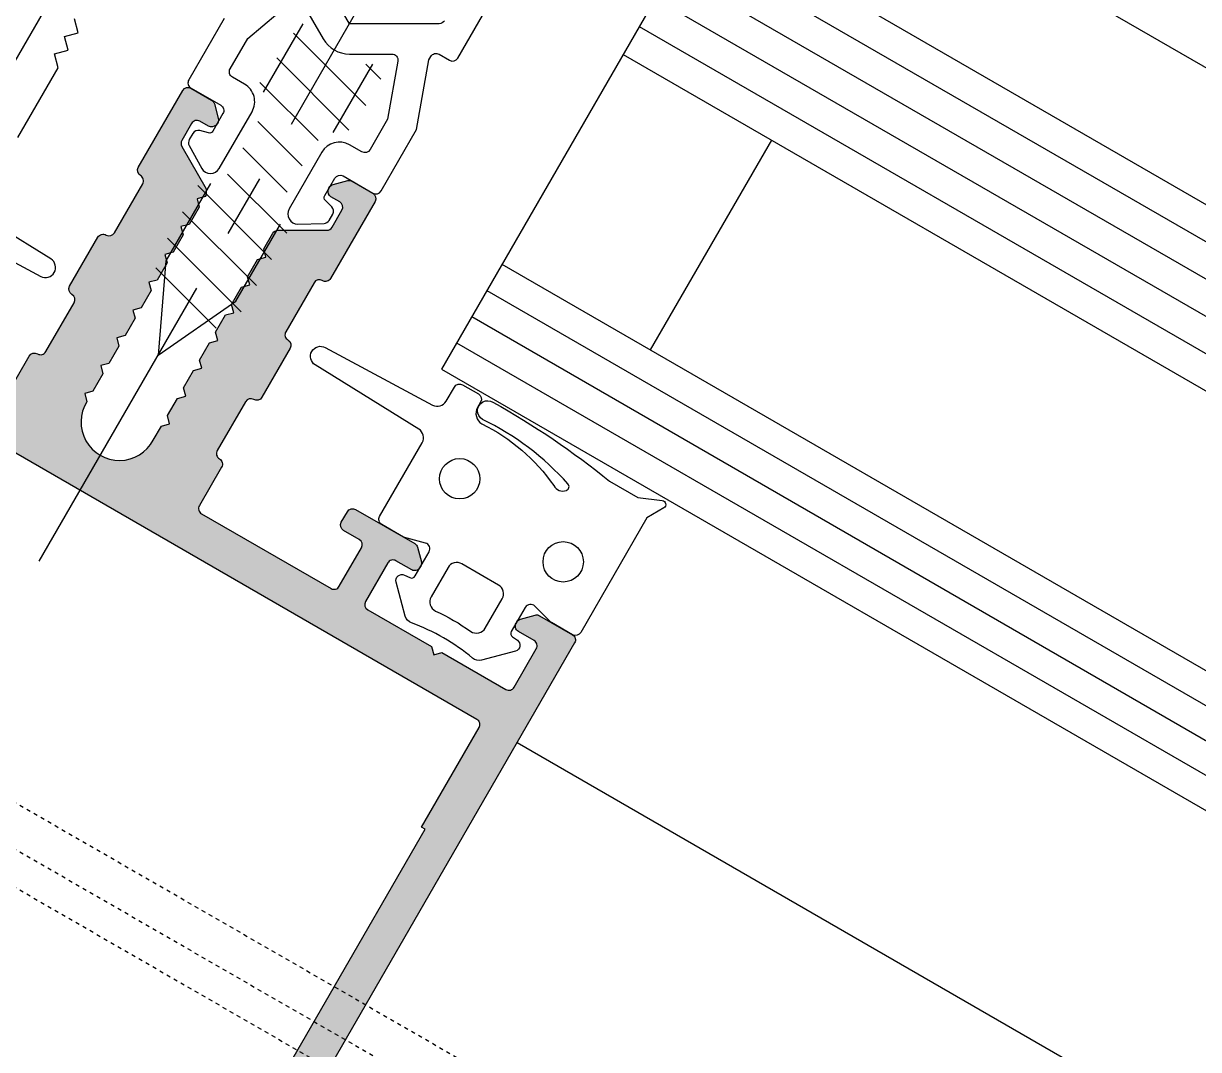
# Model space of a CAD drawing. Header units: millimetres. Extents: x -153 to 2280, y 0 to 724.
# Drawn here: x 1736.04 to 1765.15, y 483.76 to 509.17 of the extents above; entities that cross this region are included whole.
import ezdxf

# ---------------------------------------------------------------- set-up
doc = ezdxf.new("R2010")
doc.units = ezdxf.units.MM
doc.header["$LTSCALE"] = 0.025
doc.header["$MEASUREMENT"] = 0
doc.linetypes.add('CENTER', pattern=[2, 1.25, -0.25, 0.25, -0.25])
doc.linetypes.add('HIDDEN', pattern=[0.375, 0.25, -0.125])
for name, color, linetype in [('ASSI', 1, 'CENTER'), ('FILL', 253, 'Continuous'), ('FINE', 7, 'Continuous'), ('GOMMA', 80, 'Continuous'), ('GROSSA', 8, 'Continuous'), ('NASCOSTA', 7, 'HIDDEN'), ('VETRO', 140, 'Continuous')]:
    doc.layers.add(name, color=color, linetype=linetype)

msp = doc.modelspace()

# ---------------------------------------------------------------- hatches: boundary and pattern name
at = {"layer": 'FILL'}
h = msp.add_hatch(color=256, dxfattribs=at)
h.dxf.hatch_style = 1
edge = h.paths.add_edge_path()
edge.add_arc((1740.119171561379, 507.4357622998471), 0.154869648702636, 61.85579808221962, 148.2641758462396, ccw=False)
edge.add_line((1740.19222237823, 507.5723206619006), (1740.701330970548, 507.2783866790788))
edge.add_arc((1740.626330970548, 507.148482868511), 0.1500000000001644, 15.000000000028194, 59.999999999991076, ccw=False)
edge.add_line((1740.771219844491, 507.1873057252765), (1740.867166828212, 506.8292267072006))
edge.add_arc((1740.700431156916, 506.7845500187277), 0.1726174689163598, -114.68393617732289, 15.000000000005116, ccw=False)
edge.add_line((1740.628343971446, 506.6277054196302), (1740.4118376205, 506.7527054196302))
edge.add_arc((1740.3368376205, 506.6228016090625), 0.1499999999999741, 59.99999999998677, 150.0000000000036)
edge.add_line((1740.206933809932, 506.6978016090625), (1739.964711484906, 506.2782602353888))
edge.add_arc((1740.094615295473, 506.2032602353888), 0.1499999999999968, 150.0000000000043, 210.0000000000199)
edge.add_line((1739.964711484906, 506.1282602353888), (1740.570929267555, 505.0782602353888))
edge.add_line((1740.570929267555, 505.0782602353888), (1740.570929267555, 504.9282602353888))
edge.add_line((1740.570929267555, 504.9282602353888), (1740.547201953582, 504.8871633220604))
edge.add_line((1740.547201953582, 504.8871633220604), (1740.342298143014, 504.8322595114928))
edge.add_line((1740.342298143014, 504.8322595114928), (1740.397201953582, 504.6273557009251))
edge.add_line((1740.397201953582, 504.6273557009251), (1740.148664294474, 504.1968758477558))
edge.add_line((1740.148664294474, 504.1968758477558), (1739.943760483906, 504.1419720371882))
edge.add_line((1739.943760483906, 504.1419720371882), (1739.998664294473, 503.9370682266204))
edge.add_line((1739.998664294474, 503.9370682266204), (1739.751164294474, 503.5083856517472))
edge.add_line((1739.751164294474, 503.5083856517471), (1739.546260483906, 503.4534818411794))
edge.add_line((1739.546260483906, 503.4534818411794), (1739.601164294474, 503.2485780306118))
edge.add_line((1739.601164294474, 503.2485780306118), (1739.353664294474, 502.8198954557384))
edge.add_line((1739.353664294474, 502.8198954557385), (1739.148760483906, 502.7649916451709))
edge.add_line((1739.148760483906, 502.7649916451708), (1739.203664294474, 502.5600878346031))
edge.add_line((1739.203664294474, 502.5600878346032), (1738.956164294474, 502.1314052597298))
edge.add_line((1738.956164294474, 502.1314052597298), (1738.751260483906, 502.0765014491622))
edge.add_line((1738.751260483906, 502.0765014491622), (1738.806164294474, 501.8715976385945))
edge.add_line((1738.806164294474, 501.8715976385945), (1738.558664294474, 501.4429150637212))
edge.add_line((1738.558664294474, 501.4429150637212), (1738.353760483906, 501.3880112531536))
edge.add_line((1738.353760483906, 501.3880112531536), (1738.408664294474, 501.1831074425859))
edge.add_line((1738.408664294474, 501.1831074425859), (1738.161164294474, 500.7544248677126))
edge.add_line((1738.161164294474, 500.7544248677126), (1737.956260483906, 500.6995210571449))
edge.add_line((1737.956260483906, 500.6995210571449), (1738.011164294473, 500.4946172465773))
edge.add_line((1738.011164294473, 500.4946172465773), (1737.763664294474, 500.065934671704))
edge.add_line((1737.763664294474, 500.065934671704), (1737.558760483906, 500.0110308611363))
edge.add_line((1737.558760483906, 500.0110308611363), (1737.613892042971, 499.8052770816063))
edge.add_arc((1738.419305188302, 499.3009157908698), 0.9503002926792723, 147.9446100080823, 332.0553899919115)
edge.add_line((1739.258801451431, 498.8555881918389), (1739.457862561664, 499.2003721485729))
edge.add_line((1739.457862561664, 499.2003721485729), (1739.662766372232, 499.2552759591406))
edge.add_line((1739.662766372232, 499.2552759591406), (1739.607862561664, 499.4601797697082))
edge.add_line((1739.607862561664, 499.4601797697082), (1739.855362561664, 499.8888623445815))
edge.add_line((1739.855362561664, 499.8888623445816), (1740.060266372232, 499.9437661551492))
edge.add_line((1740.060266372232, 499.9437661551492), (1740.005362561664, 500.1486699657169))
edge.add_line((1740.005362561664, 500.1486699657169), (1740.252862561664, 500.5773525405902))
edge.add_line((1740.252862561664, 500.5773525405902), (1740.457766372232, 500.6322563511579))
edge.add_line((1740.457766372232, 500.6322563511579), (1740.402862561664, 500.8371601617255))
edge.add_line((1740.402862561664, 500.8371601617255), (1740.650362561664, 501.2658427365989))
edge.add_line((1740.650362561664, 501.2658427365988), (1740.855266372232, 501.3207465471664))
edge.add_line((1740.855266372232, 501.3207465471665), (1740.800362561664, 501.5256503577342))
edge.add_line((1740.800362561664, 501.5256503577342), (1741.047862561664, 501.9543329326074))
edge.add_line((1741.047862561664, 501.9543329326074), (1741.252766372232, 502.0092367431751))
edge.add_line((1741.252766372232, 502.0092367431751), (1741.197862561664, 502.2141405537428))
edge.add_line((1741.197862561664, 502.2141405537428), (1741.445362561664, 502.6428231286161))
edge.add_line((1741.445362561664, 502.6428231286161), (1741.650266372232, 502.6977269391837))
edge.add_line((1741.650266372232, 502.6977269391837), (1741.595362561664, 502.9026307497514))
edge.add_line((1741.595362561664, 502.9026307497514), (1741.842862561664, 503.3313133246247))
edge.add_line((1741.842862561664, 503.3313133246247), (1742.047766372232, 503.3862171351925))
edge.add_line((1742.047766372232, 503.3862171351925), (1741.992862561664, 503.5911209457601))
edge.add_line((1741.992862561664, 503.5911209457601), (1742.216377534745, 503.9782602353888))
edge.add_arc((1742.346281345313, 503.9032602353888), 0.1500000000000143, 90.00000000003263, 150.0000000000144, ccw=False)
edge.add_line((1742.346281345313, 504.0532602353888), (1743.558716910611, 504.0532602353888))
edge.add_arc((1743.558716910611, 504.2032602353887), 0.1499999999998494, 270.0000000000109, 330.0000000000546)
edge.add_line((1743.688620721178, 504.1282602353888), (1743.930843046205, 504.5478016090626))
edge.add_arc((1743.800939235638, 504.6228016090625), 0.1500000000000039, 329.9999999999996, 420.000000000007)
edge.add_line((1743.875939235638, 504.7527054196303), (1743.659432884691, 504.8777054196303))
edge.add_arc((1743.760612648715, 505.0183076542859), 0.173223361698002, 105.42337010284689, 234.26056607443388, ccw=False)
edge.add_line((1743.714544010748, 505.1852927243787), (1744.072623028824, 505.2812397080986))
edge.add_arc((1744.111445885589, 505.1363508341551), 0.1500000000001109, 60.00000000001933, 104.99999999997189, ccw=False)
edge.add_line((1744.186445885589, 505.2662546447229), (1744.695554477908, 504.9723206619009))
edge.add_arc((1744.620398767252, 504.8421471525896), 0.1503114212912245, -29.88343861685439, 59.999999995569226, ccw=False)
edge.add_line((1744.750724902358, 504.7672564196578), (1743.649880984126, 502.8605388220772))
edge.add_arc((1743.519977173559, 502.9355388220771), 0.1499999999999405, 239.9999999999867, 329.9999999999981, ccw=False)
edge.add_arc((1743.369977173558, 502.6757312009418), 0.1500000000000195, 60.00000000002186, 150.0000000000198)
edge.add_line((1743.240073362991, 502.7507312009417), (1742.540073362991, 501.5382956356435))
edge.add_arc((1742.669977173558, 501.4632956356435), 0.1499999999999722, 149.9999999999989, 239.9999999999989)
edge.add_arc((1742.519977173559, 501.2034880145083), 0.1499999999999579, -30.000000000006594, 60.0000000000083, ccw=False)
edge.add_line((1742.649880984126, 501.1284880145083), (1741.949880984126, 499.91605244921))
edge.add_arc((1741.819977173559, 499.99105244921), 0.1499999999999722, 240.00000000000432, 329.99999999999886, ccw=False)
edge.add_arc((1741.669977173558, 499.7312448280746), 0.1499999999999722, 59.99999999999887, 149.9999999999989)
edge.add_line((1741.540073362991, 499.8062448280746), (1740.840917281234, 498.5952709720516))
edge.add_arc((1740.970821091802, 498.5202709720517), 0.1499999999999793, 149.9999999999942, 240.0000000000016)
edge.add_arc((1740.820821091802, 498.2604633509163), 0.1499999999999722, -30.00000000000108, 59.99999999999892, ccw=False)
edge.add_line((1740.95072490237, 498.1854633509163), (1740.400724902369, 497.2328354067533))
edge.add_arc((1740.530628712937, 497.1578354067533), 0.1499999999999476, 149.9999999999934, 240.0000000000083)
edge.add_line((1740.455628712937, 497.0279315961857), (1743.65992270694, 495.1779315961857))
edge.add_arc((1743.73492270694, 495.3078354067533), 0.1499999999999864, 239.9999999999895, 329.9999999999989)
edge.add_line((1743.864826517507, 495.2328354067533), (1744.414826517508, 496.1854633509163))
edge.add_arc((1744.28492270694, 496.2604633509163), 0.1500000000000072, 330.0000000000192, 419.9999999999949)
edge.add_line((1744.35992270694, 496.3903671614839), (1743.970211275237, 496.615367161484))
edge.add_arc((1744.045211275237, 496.7452709720516), 0.1499999999999987, 149.9999999999996, 239.9999999999922, ccw=False)
edge.add_line((1743.915307464669, 496.8202709720516), (1744.065307464669, 497.080078593187))
edge.add_arc((1744.195211275237, 497.0050785931869), 0.1500000000000252, 59.999999999970726, 149.9999999999855, ccw=False)
edge.add_line((1744.270211275237, 497.1349824037545), (1745.731947811719, 496.2910484209325))
edge.add_arc((1745.656947811718, 496.1611446103648), 0.1500000000000763, 14.999999999991928, 59.99999999998431, ccw=False)
edge.add_line((1745.801836685662, 496.1999674671302), (1745.897783669382, 495.8418884490544))
edge.add_arc((1745.752894795438, 495.8030655922889), 0.1499999999999692, -29.999999999952593, 15.000000000042576, ccw=False)
edge.add_line((1745.882798606006, 495.728065592289), (1745.863864623184, 495.6952709720516))
edge.add_arc((1745.733960812616, 495.7702709720515), 0.1499999999999826, 240.0000000000083, 330.0000000000137, ccw=False)
edge.add_line((1745.658960812616, 495.6403671614839), (1745.269249380913, 495.865367161484))
edge.add_arc((1745.194249380914, 495.7354633509162), 0.1500000000000318, 60.00000000002456, 150.0000000000151)
edge.add_line((1745.064345570346, 495.8104633509162), (1744.514345570346, 494.8578354067533))
edge.add_arc((1744.644249380913, 494.7828354067534), 0.1500000000000143, 150.0000000000144, 240.0000000000219)
edge.add_line((1744.569249380913, 494.6529315961857), (1746.150427475317, 493.7400379977453))
edge.add_line((1746.150427475317, 493.7400379977453), (1746.204649553388, 493.535527785618))
edge.add_line((1746.204649553388, 493.535527785618), (1746.408871631459, 493.5908251946261))
edge.add_line((1746.408871631459, 493.5908251946261), (1747.990049725862, 492.6779315961857))
edge.add_arc((1748.065049725862, 492.8078354067533), 0.1499999999999476, 239.9999999999934, 330.0000000000028)
edge.add_line((1748.19495353643, 492.7328354067533), (1748.74495353643, 493.6854633509162))
edge.add_arc((1748.615049725862, 493.7604633509163), 0.1499999999999902, 329.9999999999652, 419.9999999999801)
edge.add_line((1748.690049725862, 493.8903671614839), (1748.300338294159, 494.1153671614838))
edge.add_arc((1748.375338294159, 494.2452709720515), 0.1500000000000536, 149.9999999999815, 239.9999999999667, ccw=False)
edge.add_line((1748.245434483591, 494.3202709720516), (1748.264368466413, 494.353065592289))
edge.add_arc((1748.394272276981, 494.278065592289), 0.1499999999999514, 104.99999999996629, 149.9999999999692, ccw=False)
edge.add_line((1748.355449420216, 494.4229544662323), (1748.713528438291, 494.5189014499522))
edge.add_arc((1748.752351295057, 494.3740125760087), 0.1500000000001329, 60.00000000000989, 105.0000000000033, ccw=False)
edge.add_line((1748.827351295057, 494.5039163865765), (1749.6395687787, 494.0349824037545))
edge.add_arc((1749.5645687787, 493.9050785931869), 0.1499999999999722, -30.00000000000108, 59.99999999999892, ccw=False)
edge.add_line((1749.694472589268, 493.8300785931869), (1722.519472589268, 446.7615978975026))
edge.add_arc((1722.086459887376, 447.0115978975026), 0.4999999999999918, 239.9999999999995, 329.9999999999995, ccw=False)
edge.add_line((1721.836459887376, 446.5785851956104), (1701.051850196549, 458.5785851956104))
edge.add_arc((1701.301850196549, 459.0115978975026), 0.4999999999999918, 149.9999999999995, 239.9999999999995, ccw=False)
edge.add_line((1700.868837494657, 459.2615978975026), (1728.043837494657, 506.3300785931868))
edge.add_arc((1728.173741305225, 506.2550785931869), 0.1499999999999651, 59.99999999999619, 150.0000000000036, ccw=False)
edge.add_line((1728.248741305225, 506.3849824037545), (1729.060958788868, 505.9160484209325))
edge.add_arc((1728.985958788868, 505.7861446103649), 0.1499999999998751, 15.000000000012903, 60.00000000000881, ccw=False)
edge.add_line((1729.130847662811, 505.8249674671303), (1729.226794646531, 505.4668884490543))
edge.add_arc((1729.081905772588, 505.4280655922889), 0.1499999999999417, -29.999999999957993, 15.000000000045418, ccw=False)
edge.add_line((1729.211809583156, 505.353065592289), (1729.192875600334, 505.3202709720516))
edge.add_arc((1729.062971789766, 505.3952709720515), 0.1499999999999703, 240.00000000000358, 330.00000000001097, ccw=False)
edge.add_line((1728.987971789766, 505.2653671614839), (1728.598260358063, 505.490367161484))
edge.add_arc((1728.523260358063, 505.3604633509162), 0.1500000000000143, 60.00000000001443, 150.0000000000218)
edge.add_line((1728.393356547495, 505.4354633509162), (1727.843356547495, 504.4828354067533))
edge.add_arc((1727.973260358063, 504.4078354067533), 0.1499999999999599, 149.9999999999962, 240.0000000000036)
edge.add_line((1727.898260358063, 504.2779315961857), (1729.479438452466, 503.3650379977453))
edge.add_line((1729.479438452466, 503.3650379977453), (1729.533660530537, 503.160527785618))
edge.add_line((1729.533660530537, 503.160527785618), (1729.737882608608, 503.2158251946261))
edge.add_line((1729.737882608608, 503.2158251946261), (1731.319060703011, 502.3029315961857))
edge.add_arc((1731.394060703012, 502.4328354067533), 0.1499999999999599, 239.9999999999962, 330.0000000000063)
edge.add_line((1731.523964513579, 502.3578354067533), (1732.073964513579, 503.3104633509163))
edge.add_arc((1731.944060703011, 503.3854633509163), 0.1500000000000252, 329.9999999999855, 419.9999999999808)
edge.add_line((1732.019060703012, 503.515367161484), (1731.629349271309, 503.740367161484))
edge.add_arc((1731.704349271309, 503.8702709720516), 0.1499999999999845, 149.9999999999942, 240.0000000000016, ccw=False)
edge.add_line((1731.574445460741, 503.9452709720516), (1731.593379443563, 503.978065592289))
edge.add_arc((1731.723283254131, 503.9030655922891), 0.1499999999998926, 105.000000000022, 150.000000000019, ccw=False)
edge.add_line((1731.684460397365, 504.0479544662323), (1732.042539415441, 504.1439014499524))
edge.add_arc((1732.081362272206, 503.999012576009), 0.15, 59.999999999955776, 104.99999999996069, ccw=False)
edge.add_line((1732.156362272206, 504.1289163865766), (1733.618098808688, 503.2849824037545))
edge.add_arc((1733.543098808688, 503.1550785931869), 0.1499999999999651, -30.00000000000108, 60.00000000000358, ccw=False)
edge.add_line((1733.673002619256, 503.0800785931869), (1733.523002619256, 502.8202709720516))
edge.add_arc((1733.393098808688, 502.8952709720514), 0.1499999999999243, 240.0000000000197, 330.00000000001967, ccw=False)
edge.add_line((1733.318098808688, 502.7653671614838), (1732.928387376985, 502.9903671614839))
edge.add_arc((1732.853387376985, 502.8604633509163), 0.1499999999999599, 59.99999999999617, 150.0000000000036)
edge.add_line((1732.723483566417, 502.9354633509163), (1732.173483566417, 501.9828354067533))
edge.add_arc((1732.303387376985, 501.9078354067533), 0.1499999999999599, 149.9999999999962, 240.0000000000036)
edge.add_line((1732.228387376985, 501.7779315961857), (1735.432681370988, 499.9279315961857))
edge.add_arc((1735.507681370987, 500.0578354067533), 0.1499999999999722, 239.9999999999989, 329.9999999999989)
edge.add_line((1735.637585181555, 499.9828354067533), (1736.187585181556, 500.9354633509162))
edge.add_arc((1736.317488992123, 500.8604633509162), 0.1499999999999651, 59.99999999999619, 150.0000000000036, ccw=False)
edge.add_arc((1736.467488992123, 501.1202709720516), 0.1499999999999897, 240.000000000009, 330.0000000000043)
edge.add_line((1736.597392802691, 501.0452709720516), (1737.296548884447, 502.2562448280746))
edge.add_arc((1737.166645073879, 502.3312448280745), 0.1499999999999897, 330.000000000009, 419.9999999999969)
edge.add_arc((1737.316645073879, 502.5910524492099), 0.1499999999999916, 149.9999999999969, 239.9999999999969, ccw=False)
edge.add_line((1737.186741263312, 502.6660524492099), (1737.886741263312, 503.8784880145082))
edge.add_arc((1738.01664507388, 503.8034880145082), 0.1499999999999599, 59.99999999998943, 149.9999999999962, ccw=False)
edge.add_arc((1738.166645073879, 504.0632956356434), 0.1499999999999722, 239.9999999999989, 329.9999999999989)
edge.add_line((1738.296548884447, 503.9882956356435), (1738.996548884447, 505.2007312009417))
edge.add_arc((1738.866645073879, 505.2757312009417), 0.1500000000000323, 329.9999999999808, 419.9999999999734)
edge.add_arc((1739.01664507388, 505.535538822077), 0.1499999999999703, 150.0000000000036, 240.000000000011, ccw=False)
edge.add_line((1738.886741263312, 505.610538822077), (1739.987539382212, 507.5171770928885))
edge.add_line((1739.987539382212, 507.5171770928885), (1739.987457652058, 507.5172242798171))
edge = h.paths.add_edge_path(flags=16)
edge.add_line((1721.978447185483, 447.8245144099625), (1722.703447185483, 449.08025124545))
edge.add_arc((1722.573543374916, 449.1552512454499), 0.1499999999999774, 330.0000000000063, 420.0000000000015)
edge.add_line((1722.648543374916, 449.2851550560176), (1721.609312890374, 449.8851550560175))
edge.add_arc((1721.684312890374, 450.0150588665853), 0.1500000000000162, 149.9999999999902, 240.0000000000023, ccw=False)
edge.add_line((1721.554409079807, 450.0900588665853), (1721.779409079807, 450.4797702982883))
edge.add_arc((1721.909312890374, 450.4047702982883), 0.1500000000000091, 59.999999999994884, 150.000000000007, ccw=False)
edge.add_line((1721.984312890374, 450.5346741088559), (1723.023543374916, 449.9346741088559))
edge.add_arc((1723.098543374916, 450.0645779194236), 0.1500000000000356, 240.0000000000003, 330.0000000000003)
edge.add_line((1723.228447185483, 449.9895779194236), (1724.653447185483, 452.4577503202092))
edge.add_line((1724.653447185483, 452.4577503202092), (1724.740049725862, 452.4077503202092))
edge.add_line((1724.740049725862, 452.4077503202092), (1734.615049725862, 469.5117520449519))
edge.add_line((1734.615049725862, 469.5117520449519), (1734.528447185483, 469.5617520449518))
edge.add_line((1734.528447185483, 469.5617520449519), (1736.028447185483, 472.1598282563052))
edge.add_line((1736.028447185484, 472.1598282563052), (1736.115049725862, 472.1098282563053))
edge.add_line((1736.115049725862, 472.1098282563053), (1745.990049725862, 489.2138299810479))
edge.add_line((1745.990049725862, 489.2138299810479), (1745.903447185484, 489.2638299810479))
edge.add_line((1745.903447185483, 489.2638299810479), (1747.328447185483, 491.7320023818336))
edge.add_arc((1747.198543374916, 491.8070023818335), 0.1499999999999722, 329.9999999999989, 419.9999999999989)
edge.add_line((1747.273543374916, 491.9369061924012), (1727.614766709009, 503.2869061924013))
edge.add_arc((1727.539766709009, 503.1570023818335), 0.150000000000002, 60.00000000001173, 150.0000000000117)
edge.add_line((1727.409862898441, 503.2320023818335), (1725.984862898441, 500.7638299810479))
edge.add_line((1725.984862898441, 500.7638299810479), (1725.898260358063, 500.8138299810479))
edge.add_line((1725.898260358063, 500.8138299810479), (1716.023260358063, 483.7098282563052))
edge.add_line((1716.023260358063, 483.7098282563052), (1716.109862898441, 483.6598282563053))
edge.add_line((1716.109862898441, 483.6598282563053), (1714.609862898441, 481.0617520449519))
edge.add_line((1714.609862898441, 481.0617520449519), (1714.523260358063, 481.111752044952))
edge.add_line((1714.523260358063, 481.111752044952), (1704.648260358063, 464.0077503202093))
edge.add_line((1704.648260358063, 464.0077503202093), (1704.734862898441, 463.9577503202092))
edge.add_line((1704.734862898441, 463.9577503202092), (1703.309862898441, 461.4895779194236))
edge.add_arc((1703.439766709009, 461.4145779194236), 0.1500000000000058, 149.9999999999875, 239.9999999999875)
edge.add_line((1703.364766709009, 461.2846741088559), (1704.40399719355, 460.6846741088559))
edge.add_arc((1704.328997193551, 460.5547702982882), 0.1499999999999835, -30.000000000000796, 60.000000000007674, ccw=False)
edge.add_line((1704.458901004118, 460.4797702982883), (1704.233901004118, 460.0900588665853))
edge.add_arc((1704.10399719355, 460.1650588665852), 0.1499999999999579, 239.9999999999962, 330.0000000000083, ccw=False)
edge.add_line((1704.02899719355, 460.0351550560176), (1702.989766709009, 460.6351550560176))
edge.add_arc((1702.914766709009, 460.5052512454499), 0.1500000000000029, 60.00000000000566, 150.0000000000019)
edge.add_line((1702.784862898441, 460.5802512454499), (1702.059862898441, 459.3245144099625))
edge.add_arc((1702.189766709009, 459.2495144099626), 0.1499999999999932, 150.0000000000067, 240.000000000015)
edge.add_line((1702.114766709009, 459.1196105993948), (1721.773543374916, 447.7696105993948))
edge.add_arc((1721.848543374916, 447.8995144099625), 0.150000000000011, 239.9999999999949, 329.9999999999902)

# ---------------------------------------------------------------- linework, layer by layer
at = {"layer": 'ASSI', "ltscale": 250}
msp.add_line((1736.429144352667, 495.8538561083159), (1753.618176449407, 525.6261330328016), dxfattribs=at)
at = {"layer": 'FINE'}
for p, q in [((1759.779301478035, 511.2834957004354), (1795.971808419028, 490.3777798725137)), ((1742.733324527907, 508.9316350233955), (1744.521800119318, 507.1431594319845)), ((1742.316673100396, 508.3237673980684), (1744.105148691807, 506.5352918066574)), ((1744.521758502527, 508.1677201016133), (1744.896800119318, 507.7926784848228)), ((1741.900021672884, 507.7158997727412), (1743.342413275123, 506.2735081705029)), ((1741.849395649158, 506.7420067436295), (1742.947471860511, 505.6439305322762)), ((1741.474395649158, 506.0924876907911), (1742.572471860511, 504.9944114794379)), ((1741.099221883929, 505.4431424031815), (1742.563497264296, 503.9788670228153)), ((1740.358370245373, 505.1594749888991), (1742.188497264296, 503.3293479699769)), ((1739.983370245373, 504.5099559360608), (1741.813497264296, 502.6798289171386)), ((1739.608370245373, 503.8604368832225), (1741.438497264296, 502.0303098643002)), ((1739.320017844859, 503.1242702308981), (1740.817977096441, 501.626310979316))]:
    msp.add_line(p, q, dxfattribs=at)
for points in [[(1742.961206774772, 509.1677201016136), (1741.982638135366, 507.472789499468)], [(1743.714688942934, 506.4727894994676), (1744.69325758234, 508.1677201016133)], [(1740.674117205475, 505.2063647661308), (1739.571095646866, 503.2958753847755), (1739.377374284466, 500.9603401425871), (1741.303146454434, 502.2958753847755), (1742.406168013044, 504.2063647661311)], [(1748.269472589268, 491.3619061924012), (1784.335921340419, 470.5389322972105)]]:
    msp.add_lwpolyline(points, dxfattribs=at)
at = {"layer": 'GOMMA'}
for points in [[(1740.533788462695, 516.3724511897753, 0.414213562373095), (1740.350775760803, 517.0554638916675), (1735.479382864515, 519.8679638916675, 0.414213562373095), (1734.796370162623, 519.6849511897753), (1729.796370162623, 511.0246971519309, 0.4142135623730958), (1729.979382864515, 510.3416844500387), (1734.850775760802, 507.5291844500387, 0.4142135623730943), (1735.533788462695, 507.7121971519309)], [(1747.67186953901, 499.7926233390496, -0.04380891343037945), (1750.558686466623, 497.8344565781377), (1751.25787004889, 497.4307827487031), (1751.860739127911, 497.3618338232808, -0.719514949498381), (1751.900180192189, 497.1763480083496), (1751.485088196571, 496.9315158018614), (1749.844472589268, 494.0898862143223, -0.4142135623731505), (1749.6395687787, 494.0349824037546), (1749.119350237509, 494.3353307185487, -0.06554346281525164), (1749.088284220331, 494.3591685119384), (1748.706404311337, 494.7410484209327, 0.4931454260313073), (1748.470434483591, 494.7099824037546), (1748.126037522018, 494.113469368337, 0.3888787318529243), (1748.155282418761, 493.9815541639081), (1748.27646248586, 493.8967029674451, -0.6370702608074605), (1748.229248877172, 493.6289412868584), (1747.388792058109, 493.4037415609172, -0.2448502030393996), (1747.163280737622, 493.4538039732058, 0.0877772250279444), (1745.654559063628, 494.3248648378186, -0.2448502030393985), (1745.498448082567, 494.4951321640573), (1745.273248356626, 495.3355889831203, -0.6370702608069032), (1745.48152996983, 495.5103580079413), (1745.615603295058, 495.4478385896334, 0.3888787318529244), (1745.744467661611, 495.4884693683371), (1746.088864623184, 496.0849824037546, 0.4931454260313338), (1745.997783669382, 496.304871277698), (1745.457051030374, 496.4497601516413), (1744.919730328075, 496.7599824037546, -0.4142135623731227), (1744.864826517508, 496.9648862143223), (1745.918609113443, 498.7900912106145, 0.4052432957209886), (1745.833694502807, 499.1276555864687), (1743.268652214899, 500.7155904286859, -0.9697392325154705), (1743.518534234483, 501.1483987825036), (1746.176247291351, 499.7209744205027, 0.4052432957209541), (1746.511043921572, 499.816218398466), (1746.714826517508, 500.1691802083246, -0.414213562373095), (1746.919730328075, 500.2240840188924), (1747.309441759778, 499.9990840188923, -0.4142135623730617), (1747.364345570346, 499.7941802083246), (1747.289345570346, 499.664276397757, 0.4142135623730284), (1747.399153191481, 499.2544687766216, -0.1286776343090494), (1749.176753455572, 497.7277046634086, 0.3865361286483175), (1749.491451387708, 497.6091435026248, 0.5226703353465197), (1749.528914001017, 497.7690218971226, 0.09779404551915669), (1747.410489429506, 499.3664215896206, -1.011468768470315)], [(1747.900819241321, 494.9233798633763, 0.4142135623730276), (1747.809312890374, 495.2648862143224), (1746.899986216401, 495.7898862143223, 0.4142135623730981), (1746.558479865455, 495.6983798633762), (1746.139078937496, 494.9719561474094, 0.4410091218320271), (1746.250689263892, 494.620027030649, -0.04533686841581869), (1747.120833594717, 494.1176489670131, 0.4410091218321683), (1747.481418313362, 494.1969561474094)]]:
    msp.add_lwpolyline(points, format="xyb", close=True, dxfattribs=at)
for points in [[(1742.941072677296, 509.7025933814068), (1743.466388260313, 508.7927201016133, 0.267949192431119), (1744.115907313151, 508.4177201016133), (1745.166538479186, 508.4177201016133, -0.466307658155003), (1745.314259642138, 508.2416728749632), (1745.06082295586, 506.8043620036508), (1744.626205849531, 506.0515830936516, -0.414213562373095), (1744.421302038964, 505.9966792830839), (1744.118193147639, 506.1716792830839, 0.414213562373095), (1743.435180445747, 505.9886665811918), (1742.62267436399, 504.5813647661308, 0.577350269189622), (1742.839180714936, 504.2063647661308), (1743.487689813694, 504.2230018182763, 0.261088342610606), (1743.613746743757, 504.2979524818639), (1743.702566486947, 504.4517927897845, 0.3394542588633834), (1743.678728693557, 504.6328588069624), (1743.521553899676, 504.7900336008431, -0.3394542588633835), (1743.505662037416, 504.9107442789618), (1743.754795688018, 505.3422564196779, -0.414213562373095), (1743.959699498585, 505.3971602302456), (1744.695821091802, 504.9721602302457, 0.414213562373095), (1744.90072490237, 505.0270640408133), (1745.776464626464, 506.5438897371504), (1746.081092610029, 508.2715208820935), (1746.131109660099, 508.3581529540588, -0.4142135623730923), (1746.336013470667, 508.4130567646264), (1746.595821091802, 508.2630567646264, 0.4142135623730924), (1746.80072490237, 508.3179605751941), (1748.45072490237, 511.1758444076827, 0.414213562373095)], [(1746.468609660099, 509.2427201016133, -0.2679491924311307), (1746.338705849531, 509.1677201016133), (1744.115907313151, 509.1677201016132), (1743.004508044961, 511.0927201016133, -0.2679491924311306)], [(1741.013324905649, 509.2938897371504), (1740.137585181555, 507.7770640408132, 0.4142135623730951), (1740.192488992123, 507.5721602302456), (1740.92861058534, 507.1471602302456, -0.414213562373095), (1740.983514395907, 506.942256419678), (1740.734380745306, 506.5107442789619, -0.3394542588633838), (1740.621896300418, 506.4641516963329), (1740.407191539142, 506.5216816637278, 0.3394542588633861), (1740.238464871809, 506.4517927897845), (1740.149645128619, 506.2979524818639, 0.2610883426105928), (1740.147764414953, 506.1513086463128), (1740.457610854529, 505.5813647661308, 0.57735026918963), (1740.890623556422, 505.5813647661308), (1741.703129638178, 506.9886665811918, 0.4142135623730784), (1741.520116936286, 507.6716792830839), (1741.217008044961, 507.846679283084, -0.414213562373095), (1741.162104234394, 508.0515830936516), (1741.596721340722, 508.8043620036508), (1742.714750725275, 509.7425000478747, -0.4663076581550031)], [(1733.812062792573, 504.3362970829011), (1736.469775849442, 502.9088727209001, 0.9697392325154702), (1736.719657869026, 503.3416810747179), (1734.154615581118, 504.929615916935, -0.4052432957209562)]]:
    msp.add_lwpolyline(points, format="xyb", dxfattribs=at)
msp.add_lwpolyline([(1735.899813866479, 506.3461717481465), (1736.899813866479, 508.0782225557153), (1736.808307515533, 508.4197289066615), (1737.149813866479, 508.5112352576076), (1737.058307515533, 508.8527416085537), (1737.399813866479, 508.9442479594998), (1737.308307515533, 509.2857543104459)], dxfattribs=at)
for centre in [(1746.846474297412, 497.8972008518227), (1749.411056859711, 495.8391881499304)]:
    msp.add_circle(centre, 0.4999999999999979, dxfattribs=at)
at = {"layer": 'GROSSA'}
for points in [[(1735.637585181555, 499.9828354067533), (1736.187585181556, 500.9354633509162, -0.4142135623731227), (1736.392488992123, 500.9903671614839), (1736.392488992123, 500.9903671614839, 0.4142135623730948), (1736.597392802691, 501.0452709720516), (1737.296548884447, 502.2562448280746, 0.4142135623730673), (1737.241645073879, 502.4611486386422, -0.414213562373095), (1737.186741263312, 502.6660524492099), (1737.886741263312, 503.8784880145082, -0.4142135623731227), (1738.09164507388, 503.9333918250758), (1738.09164507388, 503.9333918250758, 0.414213562373095), (1738.296548884447, 503.9882956356435), (1738.996548884447, 505.2007312009417, 0.4142135623730673), (1738.941645073879, 505.4056350115094, -0.4142135623731226), (1738.886741263312, 505.610538822077), (1739.987539382212, 507.5171770928885), (1739.987457652058, 507.5172242798171, -0.3959702946090601), (1740.19222237823, 507.5723206619006), (1740.701330970548, 507.2783866790788, -0.1989123673794912), (1740.771219844491, 507.1873057252765), (1740.867166828211, 506.8292267072006, -0.6351331580346358), (1740.628343971446, 506.6277054196302), (1740.4118376205, 506.7527054196302, 0.4142135623731616), (1740.206933809932, 506.6978016090625), (1739.964711484906, 506.2782602353888, 0.267949192431177), (1739.964711484906, 506.1282602353888), (1740.570929267555, 505.0782602353888), (1740.570929267555, 504.9282602353888), (1740.547201953582, 504.8871633220604), (1740.342298143014, 504.8322595114928), (1740.397201953582, 504.6273557009251), (1740.148664294474, 504.1968758477558), (1739.943760483906, 504.1419720371882), (1739.998664294474, 503.9370682266204), (1739.751164294474, 503.5083856517471), (1739.546260483906, 503.4534818411794), (1739.601164294474, 503.2485780306118), (1739.353664294474, 502.8198954557385), (1739.148760483906, 502.7649916451708), (1739.203664294474, 502.5600878346032), (1738.956164294474, 502.1314052597298), (1738.751260483906, 502.0765014491622), (1738.806164294474, 501.8715976385945), (1738.558664294474, 501.4429150637212), (1738.353760483906, 501.3880112531536), (1738.408664294474, 501.1831074425859), (1738.161164294474, 500.7544248677126), (1737.956260483906, 500.6995210571449), (1738.011164294473, 500.4946172465773), (1737.763664294474, 500.065934671704), (1737.558760483906, 500.0110308611363), (1737.613892042971, 499.8052770816063, 1.036532511944924), (1739.258801451431, 498.8555881918389), (1739.457862561664, 499.2003721485729), (1739.662766372232, 499.2552759591406), (1739.607862561664, 499.4601797697082), (1739.855362561664, 499.8888623445816), (1740.060266372232, 499.9437661551492), (1740.005362561664, 500.1486699657169), (1740.252862561664, 500.5773525405902), (1740.457766372232, 500.6322563511579), (1740.402862561664, 500.8371601617255), (1740.650362561664, 501.2658427365988), (1740.855266372232, 501.3207465471665), (1740.800362561664, 501.5256503577342), (1741.047862561664, 501.9543329326074), (1741.252766372232, 502.0092367431751), (1741.197862561664, 502.2141405537428), (1741.445362561664, 502.6428231286161), (1741.650266372232, 502.6977269391837), (1741.595362561664, 502.9026307497514), (1741.842862561664, 503.3313133246247), (1742.047766372232, 503.3862171351925), (1741.992862561664, 503.5911209457601), (1742.216377534745, 503.9782602353888, -0.2679491924310389), (1742.346281345313, 504.0532602353888), (1743.558716910611, 504.0532602353888, 0.2679491924313198), (1743.688620721178, 504.1282602353888), (1743.930843046205, 504.5478016090626, 0.414213562373095), (1743.875939235638, 504.7527054196303), (1743.659432884691, 504.8777054196303, -0.629960291433369), (1743.714544010748, 505.1852927243787), (1744.072623028824, 505.2812397080986, -0.1989123673794397), (1744.186445885589, 505.2662546447229), (1744.695554477908, 504.9723206619009, -0.4136178317178068), (1744.750724902358, 504.7672564196578), (1743.649880984126, 502.8605388220771, -0.4142135623731226), (1743.444977173559, 502.8056350115095, 0.414213562373095), (1743.240073362991, 502.7507312009417), (1742.540073362991, 501.5382956356435, 0.414213562373095), (1742.594977173558, 501.3333918250759), (1742.594977173558, 501.3333918250759, -0.4142135623731227), (1742.649880984126, 501.1284880145083), (1741.949880984126, 499.91605244921, -0.4142135623730674), (1741.744977173558, 499.8611486386423, 0.414213562373095), (1741.540073362991, 499.8062448280746), (1740.840917281234, 498.5952709720517, 0.414213562373095), (1740.895821091802, 498.390367161484), (1740.895821091802, 498.390367161484, -0.4142135623730673), (1740.95072490237, 498.1854633509163), (1740.40072490237, 497.2328354067533, 0.4142135623731114), (1740.455628712937, 497.0279315961857), (1743.65992270694, 495.1779315961857, 0.4142135623731226), (1743.864826517507, 495.2328354067533), (1744.414826517507, 496.1854633509163, 0.4142135623730118), (1744.35992270694, 496.3903671614839), (1743.970211275237, 496.615367161484, -0.4142135623730672), (1743.915307464669, 496.8202709720516), (1744.065307464669, 497.080078593187, -0.4142135623731784), (1744.270211275237, 497.1349824037545), (1745.731947811718, 496.2910484209325, -0.1989123673796436), (1745.801836685662, 496.1999674671302), (1745.897783669382, 495.8418884490544, -0.1989123673796406), (1745.882798606006, 495.728065592289), (1745.863864623184, 495.6952709720516, -0.4142135623731228), (1745.658960812616, 495.6403671614839), (1745.269249380913, 495.865367161484, 0.4142135623730673), (1745.064345570346, 495.8104633509162), (1744.514345570346, 494.8578354067533, 0.4142135623731504), (1744.569249380913, 494.6529315961857), (1746.150427475317, 493.7400379977453), (1746.204649553388, 493.535527785618), (1746.408871631459, 493.5908251946261), (1747.990049725862, 492.6779315961857, 0.4142135623731504), (1748.19495353643, 492.7328354067533), (1748.74495353643, 493.6854633509162, 0.4142135623731504), (1748.690049725862, 493.8903671614839), (1748.300338294159, 494.1153671614838, -0.4142135623730673), (1748.245434483591, 494.3202709720516), (1748.264368466413, 494.353065592289, -0.1989123673796712), (1748.355449420216, 494.4229544662323), (1748.713528438291, 494.5189014499522, -0.1989123673796375), (1748.827351295057, 494.5039163865765), (1749.6395687787, 494.0349824037545, -0.4142135623731228), (1749.694472589268, 493.8300785931869), (1722.519472589268, 446.7615978975026, -0.414213562373095)], [(1736.028447185484, 472.1598282563052), (1736.115049725862, 472.1098282563053), (1745.990049725862, 489.2138299810479), (1745.903447185483, 489.2638299810479), (1747.328447185484, 491.7320023818335, 0.414213562373095), (1747.273543374916, 491.9369061924012), (1727.614766709009, 503.2869061924013, 0.414213562373095)]]:
    msp.add_lwpolyline(points, format="xyb", dxfattribs=at)
at = {"layer": 'NASCOSTA'}
for points in [[(1678.968202400046, 522.7127591534871), (1780.585921340419, 464.0437417688272)], [(1678.968202400046, 521.5580586151079), (1780.085921340419, 463.1777163650428)], [(1678.968202400046, 520.6122317653013), (1762.235180331347, 472.5380196420582), (1741.367539611997, 437.3230370012)]]:
    msp.add_lwpolyline(points, dxfattribs=at)
at = {"layer": 'VETRO'}
for p, q in [((1752.493843165233, 511.1787306599723), (1794.1012404319, 487.1566886477826)), ((1752.093843165233, 510.4859103369448), (1793.695915565192, 486.4669426379821)), ((1751.693843165233, 509.7930900139172), (1793.290590698484, 485.7771966281817)), ((1751.293843165233, 509.1002696908896), (1792.885265831777, 485.0874506183812)), ((1750.893843165233, 508.4074493678621), (1792.479940965069, 484.3977046085807)), ((1751.574451131317, 501.0862969451555), (1754.574451131317, 506.2824493678621)), ((1747.893843165233, 503.2112969451555), (1789.440004464761, 479.2246095350775)), ((1747.518843165233, 502.5617778923171), (1789.060012402222, 478.5779726508896)), ((1747.143843165233, 501.9122588394788), (1788.680020339684, 477.9313357667016)), ((1746.768843165233, 501.2627397866405), (1788.300028277145, 477.2846988825138))]:
    msp.add_line(p, q, dxfattribs=at)
msp.add_lwpolyline([(1794.506565298608, 487.846434657583), (1752.893843165233, 511.8715509829998), (1746.393843165233, 500.6132207338021), (1787.920036214607, 476.6380619983258)], dxfattribs=at)

doc.saveas('drawing.dxf')
